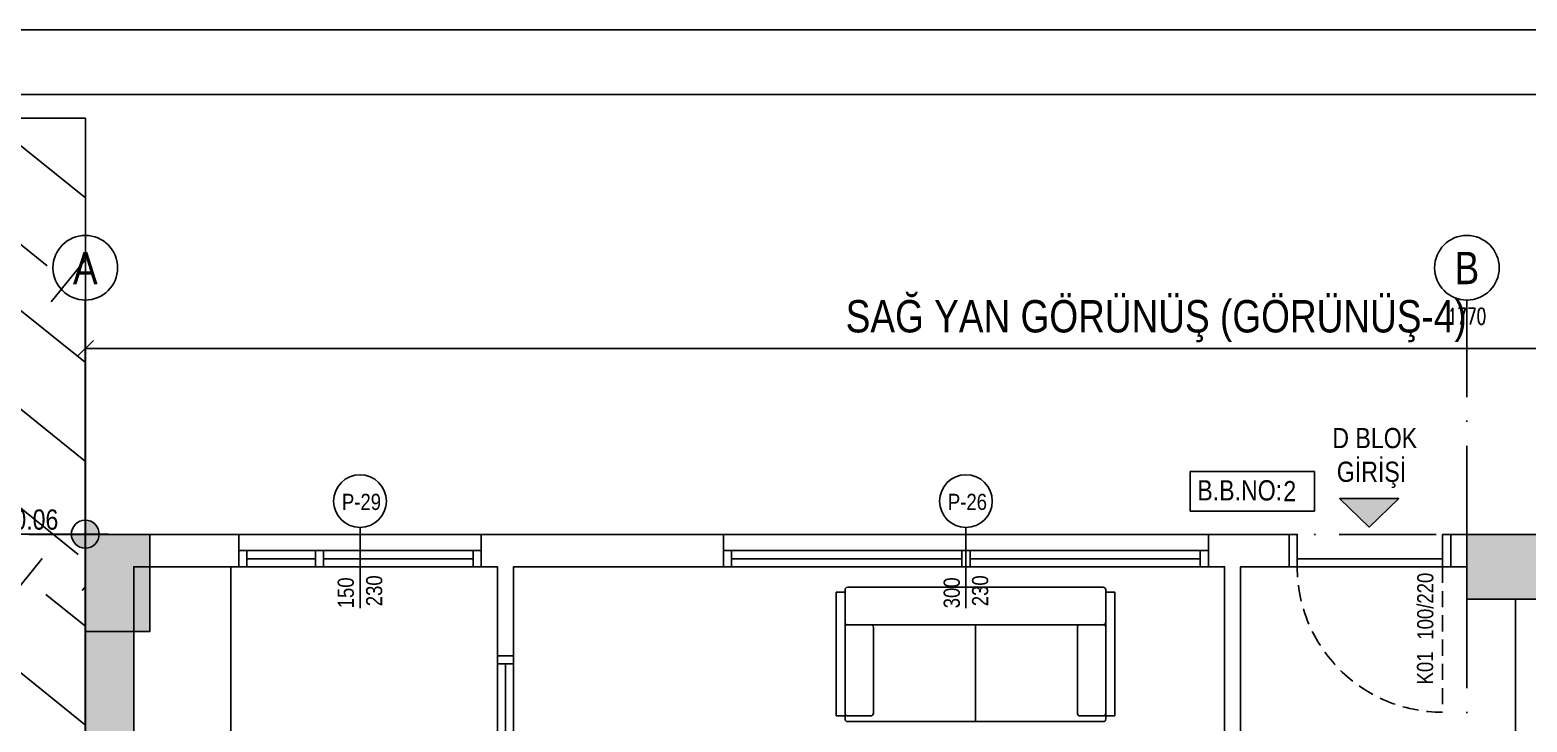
# Model space of a CAD drawing. Header units: millimetres. Extents: x 82776 to 137242, y 11666 to 27998.
# Drawn here: x 96695 to 97621, y 14237 to 14666 of the extents above; entities that cross this region are included whole.
import ezdxf
from ezdxf.enums import TextEntityAlignment as Align

# ---------------------------------------------------------------- set-up
doc = ezdxf.new("R2010")
doc.units = ezdxf.units.MM
doc.linetypes.add('( Hidden )', pattern=[0.375, 0.25, -0.125])
doc.linetypes.add('ACAD_ISO10W100', pattern=[18, 12, -3, 0, -3])
doc.layers.add('0_IFC_Area', color=100, linetype='Continuous', plot=False)
for name, color, linetype in [('0_IFC_BB_No', 212, 'Continuous'), ('0_IFC_Dimension_Exterior_50', 253, 'Continuous'), ('0_IFC_Door_Text', 11, 'Continuous'), ('0_IFC_Elevation_5', 252, 'Continuous'), ('0_IFC_Grid', 14, 'ACAD_ISO10W100'), ('0_IFC_Grid_Text_100', 14, 'Continuous'), ('0_IFC_Hatch', 250, 'Continuous'), ('0_IFC_Hatch_Structure', 251, 'Continuous'), ('0_IFC_Legend_Viewport', 7, 'Continuous'), ('0_IFC_Notation_Level_200', 160, 'Continuous'), ('0_IFC_Notation_Section_50', 10, 'Continuous'), ('0_IFC_Text_Explanation_200', 231, 'Continuous'), ('0_IFC_Text_Explanation_50', 231, 'Continuous'), ('0_IFC_Window_Text', 60, 'Continuous'), ('1_IFC_Concrete_Section', 50, 'Continuous'), ('1_IFC_Door', 83, 'Continuous'), ('2_IFC_Wall', 130, 'Continuous'), ('3_IFC_Window', 136, 'Continuous'), ('6_IFC_Furniture', 35, 'Continuous'), ('6_IFC_Furniture_WC', 64, 'Continuous'), ('7_IFC_Landscape', 45, 'Continuous')]:
    doc.layers.add(name, color=color, linetype=linetype)
doc.styles.add('ARIAL-NARROW', font='ARIALN.TTF')
doc.styles.add('IFC_TEXT', font='ARIALN.TTF')
doc.styles.add('IFC_TEXT_DIM', font='romans.shx', dxfattribs={"width": 0.7})
doc.dimstyles.new('IFC_Dim50', dxfattribs={"dimtxt": 10, "dimasz": 10, "dimexe": 0.00125, "dimexo": 0.000625, "dimgap": 5, "dimtad": 1, "dimdec": 4, "dimrnd": 0.5, "dimzin": 9, "dimtxsty": 'IFC_TEXT_DIM', "dimblk": 'OBLIQUE', "dimcen": -2.5, "dimclrd": 256, "dimclre": 256, "dimclrt": 256, "dimazin": 0, "dimtfac": 1, "dimtdec": 4, "dimtix": 1, "dimtmove": 1, "dimatfit": 3, "dimfxl": 5, "dimfxlon": 1, "dimtfillclr": 256, "dimlwd": -1, "dimlwe": 5, "dimarcsym": 0})

# ---------------------------------------------------------------- blocks, each defined once
blk = doc.blocks.new('E-F_STR')
at = {"layer": '0_IFC_Hatch_Structure', "transparency": 33554687}
h = blk.add_hatch(dxfattribs=at)
h.set_pattern_fill('ANSI33', color=256, angle=89.99999999999999)
h.set_pattern_definition([(135, (-98472.60825975898, -14205.34248186204), (-4.490128060534577, -4.490128060534575), []), (135, (-98472.60825975898, -14200.85235186204), (-4.490128060534577, -4.490128060534575), [3.174999999999999, -1.587499999999999])])
h.paths.add_polyline_path([(1769.999999997933, 0), (1729.999999998399, 3.856258e-10), (1729.999999998967, 60.00000000038562), (1769.999999998967, 60)])
h.paths.add_polyline_path([(914.9999999983993, 40.00000000038562), (914.999999998472, 3.856258e-10), (854.999999998472, 9.658834e-10), (854.9999999983993, 40.00000000119871)])
h.paths.add_polyline_path([(0, 0), (39.99999999953434, 3.856258e-10), (39.99999999896682, 60.00000000038562), (-1.033186e-09, 60)])
h.paths.add_polyline_path([(0, 690), (39.99999999953434, 690.0000000003856), (39.99999999896682, 750.0000000003856), (-1.033186e-09, 750)])
h.paths.add_polyline_path([(0, 1170), (39.99999999953434, 1170.000000000385), (39.99999999896682, 1230.000000000386), (-1.033186e-09, 1230)])
h.paths.add_polyline_path([(855.0025000418536, 1189.99750009528), (855.0025000422319, 1229.99750009528), (915.0025000424648, 1229.997500094712), (915.0025000416208, 1189.997500094712)])
h.paths.add_polyline_path([(915.0000000250583, 750.000000088923), (915.0000000246654, 710.0000000889231), (855.0000000244326, 710.0000000894761), (855.0000000252913, 750.000000089476)])
h.paths.add_polyline_path([(1769.999999997933, 690), (1729.999999998399, 690.0000000003856), (1729.999999998967, 750.0000000003856), (1769.999999998967, 750)])
h.paths.add_polyline_path([(1769.999999997933, 1170), (1729.999999998399, 1170.000000000385), (1729.999999998967, 1230.000000000386), (1769.999999998967, 1230)])
at = {"layer": '1_IFC_Concrete_Section'}
for points in [[(0, 1170), (39.99999999953434, 1170.000000000385), (39.99999999896682, 1230.000000000386), (-1.033186e-09, 1230)], [(855.0025000418536, 1189.99750009528), (855.0025000422319, 1229.99750009528), (915.0025000424648, 1229.997500094712), (915.0025000416208, 1189.997500094712)]]:
    blk.add_lwpolyline(points, close=True, dxfattribs=at)
blk = doc.blocks.new('*U126')
at = {"layer": '0_IFC_Legend_Viewport', "transparency": 33554687}
blk.add_lwpolyline([(-2300, 2920.000000000932), (0, 2920.000000000932), (0, 0), (-2300, 0)], close=True, dxfattribs=at)
at = {"style": 'IFC_TEXT'}
for tag, p in [('PAFTA', (-1977.028783164889, 17.92217528726905)), ('KOT', (-1159.062316709198, 17.96195260528475)), ('OLCEK', (-110.4468044673558, 17.90858112834394))]:
    blk.add_attdef(tag, p, '', height=35, dxfattribs=at)
blk = doc.blocks.new('E-F_KESIT YERLERI')
at = {"layer": '0_IFC_Notation_Section_50', "transparency": 33554687, "insert": (-645.7981102937337, 1335.650741081321), "char_height": 20, "attachment_point": 1, "style": 'IFC_TEXT'}
blk.add_mtext_dynamic_manual_height_columns('\\pxql;SAĞ YAN GÖRÜNÜŞ (GÖRÜNÜŞ-4)', width=459.6595641928941, gutter_width=12.5, heights=[0], dxfattribs=at)
blk = doc.blocks.new('*U353')
at = {"layer": '0_IFC_Hatch_Structure'}
blk.add_lwpolyline([(0, 0), (100, 0)], dxfattribs=at)
at = {"layer": '1_IFC_Door', "extrusion": (1.1935997e-08, 2.36734716e-08, 0.9999999999999998)}
blk.add_lwpolyline([(5.000000000012651, 20.0000000000682), (5, 0), (0, 0), (1.26509e-11, 20.00000000006821)], close=True, dxfattribs=at)
for points in [[(95.00000000000001, 0), (95.00000000001266, 20.00000000006821), (100.0000000000126, 20.00000000006821), (100, 0), (95.00000000000001, 0)], [(95.00000000000001, 5.000000000000001), (5.000000000000001, 5.000000000000001), (5, 0), (95.00000000000001, 0)]]:
    blk.add_lwpolyline(points, dxfattribs=at)
at = {"layer": '1_IFC_Door', "linetype": '( Hidden )', "ltscale": 40, "extrusion": (1.1935997e-08, 2.36734716e-08, 0.9999999999999998)}
blk.add_lwpolyline([(5, 0), (5.000000000036354, -90.00000000001458)], dxfattribs=at)
blk.add_arc((5.000000000008211, -1.29405e-11, -0.0012974545411258), 90.00000000000006, 270, 0, dxfattribs=at)
blk = doc.blocks.new('*U359')
blk.add_wipeout([(0, 0), (0, -369.99999990878507), (60.00000000000003, -369.99999990878507), (60.00000000000003, 0)]).dxf.layer = '6_IFC_Furniture_WC'
at = {"layer": '6_IFC_Furniture_WC'}
blk.add_lwpolyline([(0, 0), (60, 0), (60, -369.999999908785), (0, -369.999999908785)], close=True, dxfattribs=at)
blk = doc.blocks.new('TEK KANAT')
blk.add_wipeout([(-50, -9.020784197001252e-13), (-50, -9.999999999983288), (50.00000000000003, -9.999999999982435), (50.00000000000003, -2.1929145284798e-14)]).dxf.layer = '3_IFC_Window'
at = {"layer": '3_IFC_Window'}
blk.add_lwpolyline([(-50, 0), (-50, -9.999999999978172), (50, -9.999877478716371), (50, 0.000122521261801)], close=True, dxfattribs=at)
for points in [[(-44.99999999999272, 0.0002421135650366), (-44.99999999999272, -10.00000292894401)], [(45, 5.696748849e-05), (45, -10.00018807502056)], [(50, 5.696748849e-05), (50, -10.00018807502056)], [(45, -4.979463429233874), (-44.99999999999272, -4.979463429233874)]]:
    blk.add_lwpolyline(points, dxfattribs=at)
blk = doc.blocks.new('IFC_KOLTUK IKILI')
blk.add_wipeout([(-9.094947017729282e-13, 27.22472286361488), (-9.094947017729282e-13, -724.918827114739), (1559.999999999999, -724.9188271147386), (1559.999999999999, 27.224722863615224)]).dxf.layer = '6_IFC_Furniture'
at = {"layer": '6_IFC_Furniture'}
for p, q in [((50.1708464375979, -167.2562001767764), (50.1708464375979, 12.2159968006672)), ((65.17957250054587, 27.22472286361517), (1494.820427499452, 27.22472286361517)), ((1509.8291535624, 12.2159968006672), (1509.8291535624, -167.2562001767764)), ((50.1708464375979, -3.638e-12), (-9.095e-13, -3.638e-12)), ((-9.095e-13, -3.638e-12), (-9.095e-13, -692.9816539030217)), ((50.1708464375979, -692.9816539030217), (50.1708464375979, -3.638e-12)), ((1509.8291535624, -692.9816539030217), (1509.8291535624, -3.638e-12)), ((1509.8291535624, -3.638e-12), (1559.999999999999, -3.638e-12)), ((1559.999999999999, -3.638e-12), (1559.999999999998, -692.9816539030217)), ((50.1708464375979, -197.273652302676), (50.1708464375979, -677.9729278400736)), ((1494.820427499452, -182.2649262397244), (65.17957250054587, -182.2649262397244)), ((193.9397407817678, -182.2649262397244), (65.17957250054587, -182.2649262397244)), ((208.9484668447158, -677.9729278400736), (208.9484668447158, -197.273652302676)), ((779.999999999999, -182.2649262397244), (779.999999999999, -724.9188271147358)), ((1351.051533155282, -677.9729278400773), (1351.051533155282, -197.273652302676)), ((1366.06025921823, -182.2649262397244), (1494.820427499452, -182.2649262397244)), ((1509.8291535624, -197.273652302676), (1509.8291535624, -677.9729278400773)), ((-9.095e-13, -692.9816539030217), (50.1708464375979, -692.9816539030217)), ((50.1708464375979, -692.9816539030217), (50.17084643759699, -709.9101010517879)), ((65.17957250054587, -692.9816539030217), (193.9397407817669, -692.9816539030217)), ((65.17957250054587, -724.9188271147358), (1494.820427499452, -724.9188271147358)), ((1494.820427499452, -692.9816539030217), (1366.06025921823, -692.9816539030217)), ((1509.8291535624, -709.9101010517879), (1509.8291535624, -692.9816539030217)), ((1559.999999999998, -692.9816539030217), (1509.8291535624, -692.9816539030217))]:
    blk.add_line(p, q, dxfattribs=at)
for centre, start, end in [((65.17957250054587, 12.2159968006672), 90, 180), ((1494.820427499452, 12.2159968006672), 0, 90), ((65.17957250054587, -167.2562001767764), 180, 270), ((1494.820427499452, -167.2562001767764), 270, 0), ((65.17957250054587, -197.273652302676), 90, 180), ((193.9397407817678, -197.273652302676), 0, 90), ((1366.06025921823, -197.273652302676), 90, 180), ((1494.820427499452, -197.273652302676), 0, 90), ((65.17957250054587, -677.9729278400736), 180, 270), ((65.17957250054587, -709.9101010517879), 180, 270), ((193.9397407817669, -677.9729278400736), 270, 0), ((1366.06025921823, -677.9729278400773), 180, 270), ((1494.820427499452, -677.9729278400773), 270, 0), ((1494.820427499452, -709.9101010517879), 270, 0)]:
    blk.add_arc(centre, 15.00872606294797, start, end, dxfattribs=at)
blk = doc.blocks.new('D ZK D1')
at = {"layer": '2_IFC_Wall'}
for points in [[(855.0024999986053, -20.00249996898856), (845.0024999986053, -20.00232140429398), (845.0024999986053, -6.38337951e-08), (855.0024999987945, -6.38337951e-08)], [(885.0024999982998, -40.00249996927232), (885.0010978005593, -700.0006087752917), (615.0000000001892, -700.0000000653781), (615.0000000001892, -720.0000218049572), (625.0000000001891, -720.0000218049572), (625.0000000001891, -710.0000218049572), (885.001076061002, -710.0006087752681), (884.9999999549618, -1190.000000063475)]]:
    blk.add_lwpolyline(points, dxfattribs=at)
at = {"transparency": 33554687, "xscale": -1}
blk.add_blockref('*U353', (845.0024999986199, -20.00232140444678, 2.367347162e-07), dxfattribs=at)
at = {"xscale": -1}
blk.add_blockref('*U359', (89.99999999547435, -20.00000006544178), dxfattribs=at)
at = {"rotation": 270}
blk.add_blockref('TEK KANAT', (264.9999999971769, -125.0000000644722), dxfattribs=at)
at = {"layer": '2_IFC_Wall'}
blk.add_lwpolyline([(39.99999995552935, -6.38829079e-08), (745.0024999986053, -6.38410711e-08), (745.0024999986053, -20.00053575734091), (715.0025434824202, -20.00000006403206), (715.0020698109728, -400.000000064032), (705.0020699011073, -400.000000064032), (705.002543482391, -20.00000006402843), (264.9999999969878, -20.00000006393202), (264.9999999971769, -75.00000006447226), (254.9999999971769, -75.00000006447226), (254.9999999969878, -20.00000006392838), (39.99999995571852, -20.00000006591472)], dxfattribs=at)
at = {"xscale": 0.1105677115805446, "yscale": 0.1105677115805446, "zscale": 0.1105677115805446}
blk.add_blockref('IFC_KOLTUK IKILI', (464.606345543565, -35.67413470820066), dxfattribs=at)
blk = doc.blocks.new('0_IFC_DOOR_TAG_50')
at = {"layer": '0_IFC_Door_Text', "style": 'IFC_TEXT'}
for tag, p in [('DOOR_TYPE', (0, 0)), ('DOOR_SIZE', (27.70349067652205, 0))]:
    blk.add_attdef(tag, p, '', height=10, dxfattribs=at)
blk = doc.blocks.new('D_ZK_KAPI POZU')
at = {"transparency": 33554687}
ref = blk.add_blockref('0_IFC_DOOR_TAG_50', (824.2348471570004, 1137.215472616104, 1.2345787364e-06), dxfattribs=dict(at, xscale=-1, rotation=270))
ref.add_attrib('DOOR_TYPE', 'K01', (834.1052427913236, 1137.215472616104, 1.2345787364e-06), dxfattribs={"layer": '0_IFC_Door_Text', "height": 10, "rotation": 90, "style": 'IFC_TEXT'})
ref.add_attrib('DOOR_SIZE', '100/220', (834.2348471570003, 1164.918963292462, 1.2345787364e-06), dxfattribs={"layer": '0_IFC_Door_Text', "height": 10, "rotation": 90, "style": 'IFC_TEXT'})
blk = doc.blocks.new('0_IFC_AXIS_TEXT_100')
at = {"layer": '0_IFC_Grid_Text_100'}
blk.add_circle((0, 1000), 1000, dxfattribs=at)
at = {"layer": '0_IFC_Grid_Text_100', "style": 'IFC_TEXT'}
blk.add_attdef('AXIS_NO', text='', height=1000, dxfattribs=at).set_placement((0, 992.7158909265999), align=Align.MIDDLE_CENTER)
blk = doc.blocks.new('_Oblique')
at = {"color": 0, "linetype": 'ByBlock', "lineweight": -2}
blk.add_line((-0.5, -0.5), (0.5, 0.5), dxfattribs=at)
blk = doc.blocks.new('*D1847')
at = {"layer": '0_IFC_Dimension_Exterior_50', "lineweight": 5, "transparency": 16777216}
for p, q in [((8.1345206e-09, 1345.002500000579), (8.1345206e-09, 1345.003750000579)), ((1770.000000008134, 1345.002500000579), (1770.000000008134, 1345.003750000579))]:
    blk.add_line(p, q, dxfattribs=at)
at = {"layer": '0_IFC_Dimension_Exterior_50', "transparency": 16777216}
blk.add_line((8.1345206e-09, 1345.002500000579), (1770.000000008134, 1345.002500000579), dxfattribs=at)
at = {"layer": 'Defpoints', "color": 0, "transparency": 16777216}
for p in [(8.1345206e-09, 1345.002499999909), (1770.000000008134, 1345.002499999909), (1770.000000008134, 1345.002500000579)]:
    blk.add_point(p, dxfattribs=at)
at = {"layer": '0_IFC_Dimension_Exterior_50', "transparency": 16777216, "xscale": 10, "yscale": 10, "zscale": 10, "rotation": 180}
blk.add_blockref('_Oblique', (8.1345206e-09, 1345.002500000579), dxfattribs=at)
at = {"layer": '0_IFC_Dimension_Exterior_50', "transparency": 16777216, "xscale": 10, "yscale": 10, "zscale": 10}
blk.add_blockref('_Oblique', (1770.000000008134, 1345.002500000579), dxfattribs=at)
at = {"layer": '0_IFC_Dimension_Exterior_50', "transparency": 16777216, "insert": (855.0000000081345, 1365.002500000579), "char_height": 10, "attachment_point": 5, "style": 'IFC_TEXT_DIM'}
blk.add_mtext('1770', dxfattribs=at)
blk = doc.blocks.new('D_ZK_ALAN')
at = {"layer": '0_IFC_Area'}
for points in [[(-604.9999999964348, 684.9999999782503), (-769.9999999947322, 684.9999999778956), (-769.9999999890133, 730.0000000690397), (-829.9999999890133, 730.0000000690397), (-829.9999999985594, 1150), (-820.0000000379368, 1149.999999979383), (-820.0000000383152, 1189.999999976855), (-604.9999999964348, 1189.999999977825)], [(-154.9985543591465, 684.9999999792344), (-594.9999999970458, 684.9999999792344), (-594.9999999970458, 1190.000000000385), (-154.9985543591465, 1190.000000000385)], [(-5.000000013154931, 730.0000000317741), (-5.000000012820237, 700.000000068474), (-34.99776964802004, 699.9999768302278), (-34.99774585523119, 670.0002537720738), (-144.9974565104494, 669.9999999792344), (-144.9974565116136, 1189.999999979234), (-4.99749999542837, 1189.999999979234), (-4.997499995617545, 1169.997500074278), (24.99999998751446, 1169.997500073994), (24.99999996971747, 730.0000000321087)]]:
    blk.add_lwpolyline(points, close=True, dxfattribs=at)
blk = doc.blocks.new('*U1537')
at = {"layer": '0_IFC_Window_Text', "insert": (136.1856256163141, -25.67911637651469), "char_height": 10, "attachment_point": 1, "rotation": 90, "style": 'ARIAL-NARROW'}
blk.add_mtext_dynamic_manual_height_columns('300', width=65.15392652166338, gutter_width=50, heights=[0], dxfattribs=at)
at = {"layer": '0_IFC_Window_Text', "style": 'ARIAL-NARROW'}
blk.add_attdef('TİP', (138.8238778269648, 35.14895878810814), '', height=9.999999999999996, dxfattribs=at)
blk.add_wipeout([(0, 2.8421709430404007e-13), (300, 2.8421709430404007e-13), (300, 19.999999999883812), (0, 19.999999999883812)]).dxf.layer = '3_IFC_Window'
at = {"layer": '0_IFC_Elevation_5'}
blk.add_lwpolyline([(0, 10.00000000000045), (0, 19.99999999988404), (300, 19.99999999988404), (300, 10.00000000000045)], dxfattribs=at)
at = {"layer": '0_IFC_Window_Text'}
blk.add_circle((150, 40.63171272798411), 16.31082910449879, dxfattribs=at)
at = {"layer": '2_IFC_Wall'}
for points in [[(0, 0), (0, 19.99999999988404)], [(300, 0), (300, 19.99999999988404)]]:
    blk.add_lwpolyline(points, dxfattribs=at)
at = {"layer": '3_IFC_Window'}
for points in [[(0, 10.00000000000045), (5, 10.00000000000045), (5, 4.547e-13), (0, 4.547e-13)], [(295, 10.00000000000045), (300, 10.00000000000045), (300, 4.547e-13), (295, 4.547e-13)]]:
    blk.add_lwpolyline(points, close=True, dxfattribs=at)
for points in [[(5, 10.00000000000045), (295, 10.00000000000045)], [(0, 4.547e-13), (300, 0)], [(5, 5.000000000000454), (295, 5.000000000000454)]]:
    blk.add_lwpolyline(points, dxfattribs=at)
blk.add_wipeout([(147.5, 4.547473508864641e-13), (152.5, 4.547473508864641e-13), (152.5, 10.000000000000455), (147.5, 10.000000000000455)]).dxf.layer = '3_IFC_Window'
at = {"layer": '0_IFC_Window_Text'}
blk.add_lwpolyline([(150, 24.32088362348543), (150, -25.67911637651469)], dxfattribs=at)
at = {"layer": '3_IFC_Window'}
blk.add_lwpolyline([(147.5, 10.00000000000045), (152.5, 10.00000000000045), (152.5, 4.547e-13), (147.5, 4.547e-13)], close=True, dxfattribs=at)
at = {"layer": '0_IFC_Window_Text', "style": 'ARIAL-NARROW'}
blk.add_attdef('YUKSEKLIK', (163.7481100283439, -24.41087819350014), '', height=10, rotation=90, dxfattribs=at)
blk = doc.blocks.new('*U1544')
at = {"layer": '0_IFC_Window_Text', "insert": (61.18562561631415, -25.67911637651469), "char_height": 10, "attachment_point": 1, "rotation": 90, "style": 'ARIAL-NARROW'}
blk.add_mtext_dynamic_manual_height_columns('150', width=65.15392652166338, gutter_width=50, heights=[0], dxfattribs=at)
at = {"layer": '0_IFC_Window_Text', "style": 'ARIAL-NARROW'}
blk.add_attdef('TİP', (63.8238778269648, 35.14895878810814), '', height=9.999999999999996, dxfattribs=at)
blk.add_wipeout([(0, 1.9895196601282805e-13), (150, 1.9895196601282805e-13), (150, 19.999999999883812), (0, 19.999999999883812)]).dxf.layer = '3_IFC_Window'
at = {"layer": '0_IFC_Elevation_5'}
blk.add_lwpolyline([(0, 10.00000000000045), (0, 19.99999999988404), (150, 19.99999999988404), (150, 10.00000000000045)], dxfattribs=at)
at = {"layer": '0_IFC_Window_Text'}
blk.add_lwpolyline([(75, 24.32088362348543), (75, -25.67911637651469)], dxfattribs=at)
blk.add_circle((75, 40.63171272798411), 16.31082910449879, dxfattribs=at)
at = {"layer": '2_IFC_Wall'}
for points in [[(0, 0), (0, 19.99999999988404)], [(150, 0), (150, 19.99999999988404)]]:
    blk.add_lwpolyline(points, dxfattribs=at)
at = {"layer": '3_IFC_Window'}
for points in [[(0, 10.00000000000045), (5, 10.00000000000045), (5, 4.547e-13), (0, 4.547e-13)], [(145, 10.00000000000045), (150, 10.00000000000045), (150, 4.547e-13), (145, 4.547e-13)]]:
    blk.add_lwpolyline(points, close=True, dxfattribs=at)
for points in [[(5, 10.00000000000045), (145, 10.00000000000045)], [(0, 4.547e-13), (150, 0)], [(5, 5.000000000000454), (145, 5.000000000000454)]]:
    blk.add_lwpolyline(points, dxfattribs=at)
at = {"layer": '0_IFC_Window_Text', "style": 'ARIAL-NARROW'}
blk.add_attdef('YUKSEKLIK', (88.74811002834394, -24.41087819350014), '', height=10, rotation=90, dxfattribs=at)
blk.add_wipeout([(47.5, 4.5297099404706387e-13), (52.49999999999999, 1.9095836023552692e-13), (52.49999999999999, 10.000000000000451), (47.5, 10.000000000000451)]).dxf.layer = '3_IFC_Window'
at = {"layer": '3_IFC_Window'}
blk.add_lwpolyline([(47.5, 10.00000000000045), (52.5, 10.00000000000045), (52.5, 4.547e-13), (47.5, 4.547e-13)], close=True, dxfattribs=at)
blk = doc.blocks.new('D ZK DOGRAMA')
for name, p, values in [('*U1544', (-1675.000000055137, 1209.999999977826), {'YUKSEKLIK': '230', 'TİP': 'P-29'}), ('*U1537', (-1375.000000055137, 1210.00000000032), {'YUKSEKLIK': '230', 'TİP': 'P-26'})]:
    blk.add_blockref(name, p).add_auto_attribs(values)
blk = doc.blocks.new('0_IFC_NOTATION_LEVEL_200')
at = {"layer": '0_IFC_Notation_Level_200'}
h = blk.add_hatch(color=256, dxfattribs=at)
h.dxf.hatch_style = 1
h.paths.add_polyline_path([(0, 1.164153e-10), (0, 576.0000000001164, 0.4142135623730951), (-576.0000000002328, 1.164153e-10)])
h.paths.add_polyline_path([(0, -575.9999999998836, 0.4142135623730951), (576, 1.164153e-10), (0, 1.164153e-10)])
for p, q in [((0, 960.0000000001164), (0, -959.9999999998836)), ((0, 0), (-960.0000000002328, 0)), ((0, 0), (4154.476455913624, 0))]:
    blk.add_line(p, q, dxfattribs=at)
blk.add_circle((0, 0), 575.9999999999998, dxfattribs=at)
at = {"layer": '0_IFC_Notation_Level_200', "style": 'IFC_TEXT'}
for tag, p in [('LEVEL_ABOVE', (549.1352774708066, 185.4269625312881)), ('LEVEL_BELOW', (549.1352774708066, -1005.370475320145))]:
    blk.add_attdef(tag, p, '', height=799.9999999999999, dxfattribs=at)
blk = doc.blocks.new('D KOSE KOTLARI')
ref = blk.add_blockref('0_IFC_NOTATION_LEVEL_200', (0, -0.0018591154548631), dxfattribs=dict(xscale=-0.015, yscale=0.015, zscale=0.015))
ref.add_attrib('LEVEL_ABOVE', '170.06', (-60.47952575120143, 2.779545300621975), dxfattribs={"layer": '0_IFC_Notation_Level_200', "height": 12.49999999999995, "rotation": 1.66753011e-08, "style": 'IFC_TEXT'})
blk = doc.blocks.new('*U2000')
at = {"layer": '0_IFC_BB_No'}
blk.add_lwpolyline([(0, 12.25), (0, -12.25), (76.82507327643225, -12.25), (76.82507327643225, 12.25)], close=True, dxfattribs=at)
at = {"layer": '0_IFC_BB_No', "insert": (4.370996783370173, 6.853891963054593), "char_height": 12.5, "attachment_point": 1, "style": 'IFC_TEXT'}
blk.add_mtext_dynamic_manual_height_columns('B.B.NO:', width=31.37282969786611, gutter_width=0.5182717144843979, heights=[0], dxfattribs=at)
at = {"layer": '0_IFC_BB_No', "lineweight": 9, "style": 'IFC_TEXT'}
blk.add_attdef('BB_NO', (57.60708758474175, -6.110475509715058), '', height=12.5, dxfattribs=at)
blk = doc.blocks.new('OK')
at = {"layer": '0_IFC_Text_Explanation_50'}
h = blk.add_hatch(color=256, dxfattribs=at)
h.dxf.hatch_style = 1
h.paths.add_polyline_path([(90.04391419666354, 47.43206559401005), (0, 0), (44.06211042869836, -91.74005534593016)])
blk.add_lwpolyline([(90.04391419666354, 47.43206559401005), (0, 0), (44.06211042869836, -91.74005534593016), (90.04391419666354, 47.43206559401005)], dxfattribs=at)
blk = doc.blocks.new('E-F_CATI AKS')
at = {"layer": '0_IFC_Grid', "ltscale": 5}
for points in [[(8.1345206e-09, 1375.002499999909), (2.09547579e-08, -144.9975000000886)], [(855.0000000077124, 1375.002499999909), (855.0000000216096, -144.9975001255207)], [(-124.9999999909632, 1230.00249999978), (1900.000000009328, 1230.002500022307)]]:
    blk.add_lwpolyline(points, dxfattribs=at)
ref = blk.add_blockref('0_IFC_AXIS_TEXT_100', (8.1345206e-09, 1375.002499999909), dxfattribs=dict(xscale=-0.02, yscale=0.02, zscale=0.02, rotation=0.0064968962269241))
ref.add_attrib('AXIS_NO', 'A', dxfattribs={"layer": '0_IFC_Grid_Text_100', "height": 20.00000000000003, "rotation": 0.006496897297367, "style": 'IFC_TEXT'}).set_placement((-0.0022513179719681, 1394.856817691087), align=Align.MIDDLE_CENTER)
ref = blk.add_blockref('0_IFC_AXIS_TEXT_100', (855.0000000081636, 1375.002499999909), dxfattribs=dict(xscale=-0.02, yscale=0.02, zscale=0.02, rotation=0.0064968962269241))
ref.add_attrib('AXIS_NO', 'B', dxfattribs={"layer": '0_IFC_Grid_Text_100', "height": 20.00000000000003, "rotation": 0.006496897297367, "style": 'IFC_TEXT'}).set_placement((854.9977486820571, 1394.856817691087), align=Align.MIDDLE_CENTER)
at = {"layer": '0_IFC_Dimension_Exterior_50'}
dim = blk.add_linear_dim(base=(1770.000000008134, 1345.002500000579), p1=(8.1345206e-09, 1345.002499999909), p2=(1770.000000008134, 1345.002499999909), dimstyle='IFC_Dim50', dxfattribs=at)
dim.commit()
dim.dimension.update_dxf_attribs({"geometry": '*D1847', "text_midpoint": (855.0000000081345, 1355.002500000579), "dimtype": 128})

msp = doc.modelspace()

# ---------------------------------------------------------------- hatches: boundary and pattern name
at = {"layer": '0_IFC_Hatch'}
h = msp.add_hatch(dxfattribs=at)
h.set_pattern_fill('EARTH', color=256, scale=20, angle=51.13519194792226)
h.set_pattern_definition([(51.13519194792226, (-298.5247194029507, 28.07140086395884), (-19.19525954287901, 178.5764318466508), [127, -127]), (51.13519194792226, (-335.6069115384889, 57.95537067091572), (-19.19525954287901, 178.5764318466508), [127, -127]), (51.13519194792226, (-372.6891036740271, 87.8393404778726), (-19.19525954287901, 178.5764318466508), [127, -127]), (141.1351919479223, (-375.08851111689, 110.1613944587043), (-178.5764318466508, -19.19525954287901), [127, -127]), (141.1351919479223, (-345.2045413099258, 147.2435865942407), (-178.5764318466508, -19.19525954287901), [127, -127]), (141.1351919479223, (-315.3205715029762, 184.3257787297789), (-178.5764318466508, -19.19525954287901), [127, -127])])
h.paths.add_polyline_path([(96557.3812693649, 14610.91749620808), (96557.3812693649, 12891.46559378568), (96729.0838849099, 12891.461417061), (96729.104123544, 14610.91749620808)])

# ---------------------------------------------------------------- linework, layer by layer
msp.add_lwpolyline([(96557.3812693649, 14610.91749620808), (96557.3812693649, 12891.46559378568), (96729.0838849099, 12891.461417061), (96729.104123544, 14610.91749620808)], close=True, dxfattribs=at)
at = {"layer": '7_IFC_Landscape'}
msp.add_lwpolyline([(96729.10412365412, 14610.91887384328), (96729.08354035977, 14353.41526040447)], dxfattribs=at)

# ---------------------------------------------------------------- block references
msp.add_blockref('*U126', (98779.08354033653, 11705.55808665468))

# ---------------------------------------------------------------- next in the draw order: block references
msp.add_blockref('D ZK D1', (96729.08354040004, 14353.41526042547))

# ---------------------------------------------------------------- next in the draw order: hatches: boundary and pattern name
at = {"layer": '0_IFC_Hatch_Structure', "transparency": 33554687}
h = msp.add_hatch(dxfattribs=at)
h.set_pattern_fill('ANSI33', color=256, angle=89.99999999999999)
h.set_pattern_definition([(135, (-3003.837514375701, -1081.927221502701), (-4.490128060534577, -4.490128060534575), []), (135, (-3003.837514375701, -1077.437091502701), (-4.490128060534577, -4.490128060534575), [3.174999999999999, -1.587499999999999])])
h.paths.add_polyline_path([(96729.08354036033, 14293.4152603822), (96759.08354039703, 14293.4152603822), (96759.08354040261, 13183.41526038235), (96729.08354036591, 13183.41526038235)])

# ---------------------------------------------------------------- next in the draw order: linework, layer by layer
msp.add_lwpolyline([(82776.3923434407, 14665.55783866956), (82776.39234344049, 11665.55783866956), (130001.0486046518, 11665.55808665421), (130001.048604652, 14665.55808665421)], close=True)
at = {"color": 2}
msp.add_lwpolyline([(96729.08354036033, 14293.4152603822), (96759.08354039703, 14293.4152603822), (96759.08354040261, 13183.41526038235), (96729.08354036591, 13183.41526038235)], close=True, dxfattribs=at)

# ---------------------------------------------------------------- next in the draw order: block references
for name, p in [('E-F_CATI AKS', (96729.0835403504, 13123.4127604033)), ('E-F_STR', (96729.0835403566, 13123.4152603612)), ('D_ZK_ALAN', (97589.08354039407, 13143.4152603822)), ('D_ZK_KAPI POZU', (96729.08354037433, 13123.4152603822))]:
    msp.add_blockref(name, p)

# ---------------------------------------------------------------- next in the draw order: block references
msp.add_blockref('D ZK DOGRAMA', (98499.0835404107, 13123.4152603612))

# ---------------------------------------------------------------- next in the draw order: block references
for name, p in [('E-F_KESIT YERLERI', (97845.43979894932, 13162.76451930088)), ('D KOSE KOTLARI', (96729.08355505548, 14353.59910860798))]:
    msp.add_blockref(name, p)
msp.add_blockref('*U2000', (97412.87387965384, 14380.10378283357)).add_auto_attribs({'BB_NO': '2'})
at = {"xscale": 0.2499999999999999, "yscale": 0.2499999999999999, "zscale": 0.2499999999999999, "rotation": 108.2833082646786}
msp.add_blockref('OK', (97523.56448425195, 14357.94169243577), dxfattribs=at)

# ---------------------------------------------------------------- next in the draw order: texts
at = {"layer": '0_IFC_Text_Explanation_200', "insert": (97486.2735096536, 14419.30229859444), "char_height": 12.5, "attachment_point": 1, "style": 'IFC_TEXT'}
msp.add_mtext_dynamic_manual_height_columns('\\pxqc; D BLOK \\PGİRİŞİ', width=77.57349845948261, gutter_width=242999.9999999999, heights=[54.36756759946206], dxfattribs=at)

doc.saveas('drawing.dxf')
